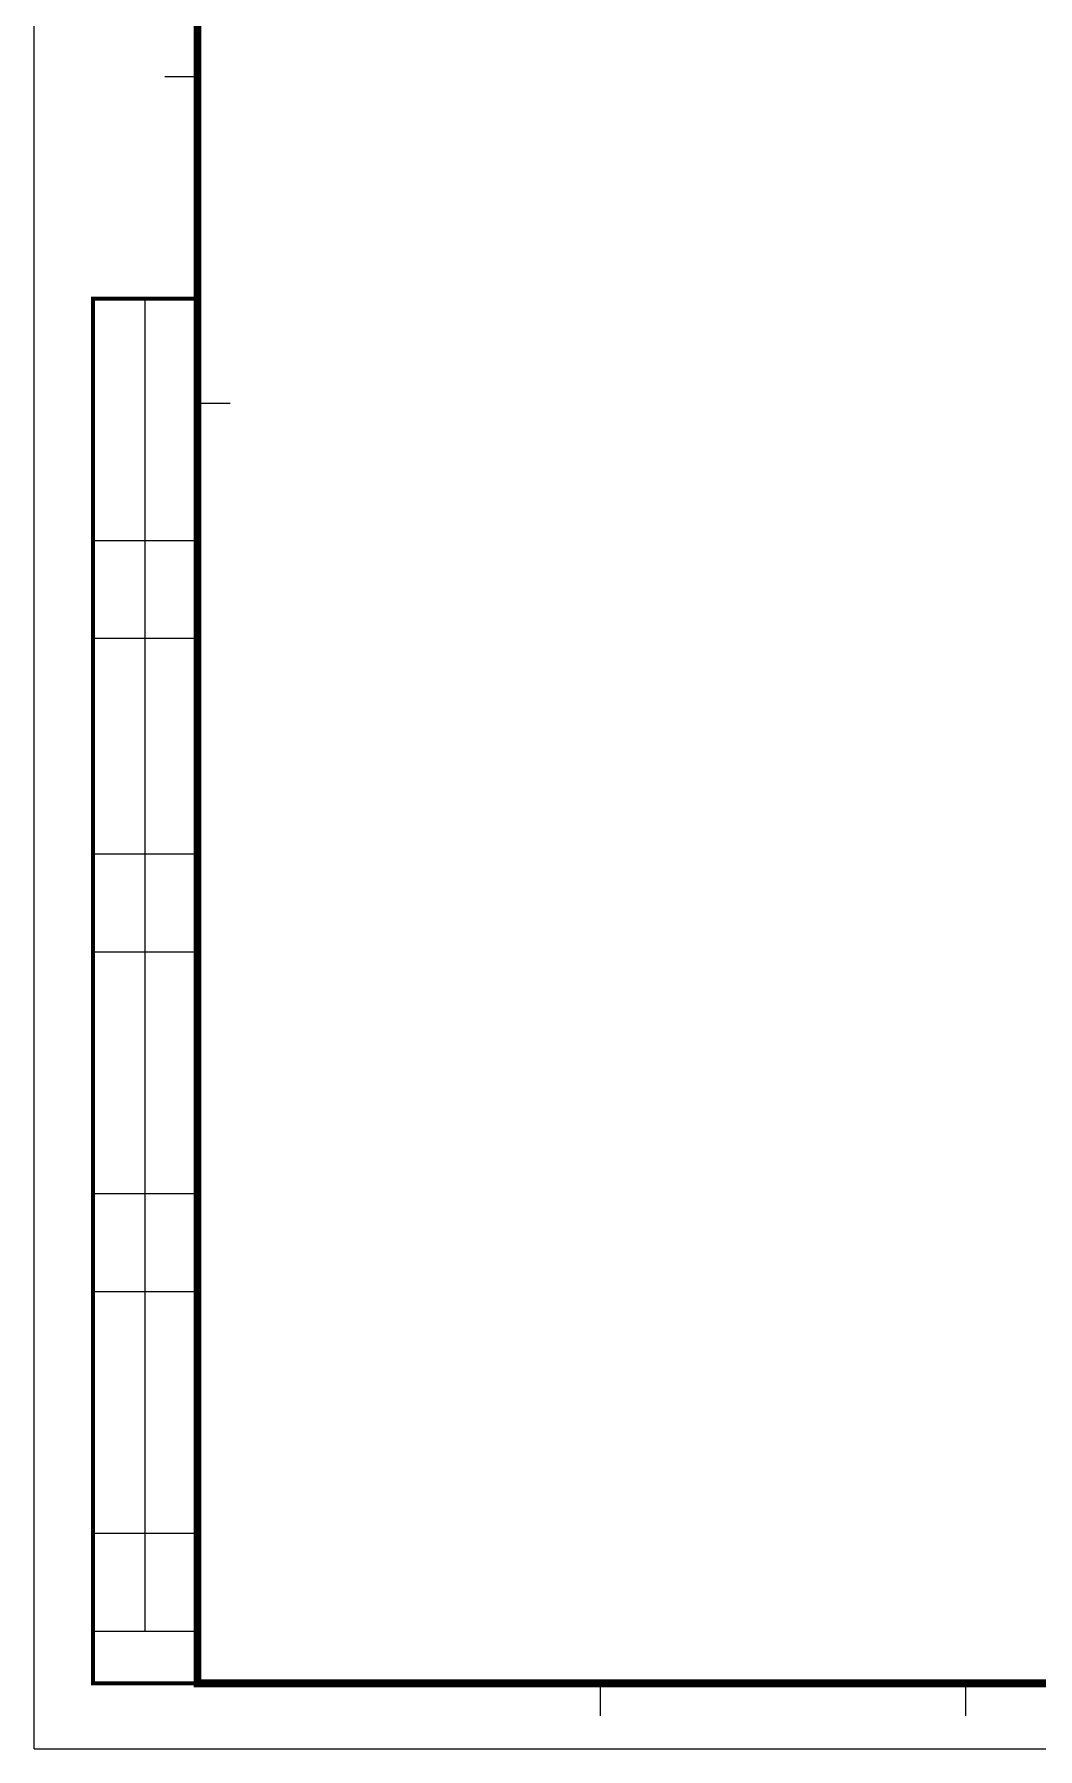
# Model space of a CAD drawing. Header units: millimetres. Extents: x 104198 to 1296755, y -81101 to 81453.
# Drawn here: x 571409 to 574663, y -28742 to -23182 of the extents above; entities that cross this region are included whole.
import ezdxf
from ezdxf.xclip import XClip

# ---------------------------------------------------------------- set-up
doc = ezdxf.new("R2010")
doc.units = ezdxf.units.MM
doc.header["$XCLIPFRAME"] = 0
doc.layers.add('图纸图框', color=165, linetype='Continuous')

# ---------------------------------------------------------------- blocks, each defined once
blk = doc.blocks.new('kjghhgdgfhdhgfh')
at = {"layer": '图纸图框', "color": 165}
for p, q in [((1018.449156181656, -523.6475845220857), (1018.449156181656, -226.6510432860898)), ((1018.449156310431, -523.6475894229297), (1018.449156310431, -226.651048186936)), ((1018.449156310431, -523.6475894229297), (1018.449156310431, -226.651048186936)), ((1018.449156181656, -523.6475897729335), (1018.449156181656, -226.6510485369378)), ((1018.449156310431, -523.6475904731685), (1018.449156310431, -226.6510492370591)), ((1018.449156310431, -523.6475904731685), (1018.449156310431, -226.6510492370591)), ((1018.449156439315, -523.6475901230529), (1018.449156439315, -226.6510488870572)), ((1018.449156439315, -523.6475901230529), (1018.449156439315, -226.6510488870572)), ((1018.449156310431, -523.6475904731685), (1018.449156310431, -226.6510492370591)), ((1018.449156181656, -523.6475908231721), (1018.449156181656, -226.6510495871781)), ((1018.44915656821, -523.6475897729335), (1018.44915656821, -226.6510485369378)), ((1032.4533312648, -344.3973057993901), (1035.954374906786, -344.3973057993901)), ((1030.352705079677, -511.0305625117601), (1030.352705079677, -368.2044025645625)), ((1035.954374906786, -379.4077422187743), (1039.45541854865, -379.4077422187743)), ((1024.751035252575, -394.1121255149694), (1035.954374906786, -394.1121255149694)), ((1024.751035252575, -404.6152564408076), (1035.954374906786, -404.6152564408076)), ((1024.751035252575, -427.7057238334319), (1035.954374906786, -427.7057238334319)), ((1024.751035252575, -438.2088547592682), (1035.954374906786, -438.2088547592682)), ((1024.751035252575, -464.1165777096769), (1035.954374906786, -464.1165777096769)), ((1024.751035252575, -474.6197086355148), (1035.954374906786, -474.6197086355148)), ((1024.751035252575, -500.5274315859217), (1035.954374906786, -500.5274315859217)), ((1024.751035252575, -511.0305625117601), (1035.954374906786, -511.0305625117601)), ((1079.169425446627, -520.1332759807351), (1079.169425446627, -516.6322323388636)), ((1118.311093363573, -520.1332759807351), (1118.311093363573, -516.6322323388636)), ((1018.449156697091, -523.6475894229297), (1438.44652398302, -523.6475894229297)), ((1018.44915656821, -523.6475897729335), (1438.446523854134, -523.6475897729335)), ((1018.44915656821, -523.6475911731757), (1438.446523854134, -523.6475911731757)), ((1018.449156697091, -523.6475908231721), (1438.44652398302, -523.6475908231721)), ((1018.449156697091, -523.6475908231721), (1438.44652398302, -523.6475908231721))]:
    blk.add_line(p, q, dxfattribs=at)
at = {"layer": '图纸图框', "color": 165, "const_width": 0.840250474066758}
blk.add_lwpolyline([(1431.444436699053, -233.6664052710039), (1035.954374906786, -233.6664052710039), (1035.954374906786, -516.6322323388636), (1431.444436699053, -516.6322323388636)], close=True, dxfattribs=at)
at = {"layer": '图纸图框', "color": 165, "const_width": 0.4201252370333791}
blk.add_lwpolyline([(1035.954374906786, -516.6322323388636), (1024.751035252575, -516.6322323388636), (1024.751035252575, -368.2044025645625), (1035.954374906786, -368.2044025645625)], dxfattribs=at)

msp = doc.modelspace()

# ---------------------------------------------------------------- block references
ref = msp.add_blockref('kjghhgdgfhdhgfh', (540600.5855967831, -12901.25941170857), dxfattribs=dict(xscale=30.25000000000001, yscale=30.25000000000001, zscale=30.25000000000001))
XClip(ref).set_block_clipping_path([(1018.4491561816565, -523.6475911731757), (1465.834744255318, -226.65104223585132)])

doc.saveas('drawing.dxf')
